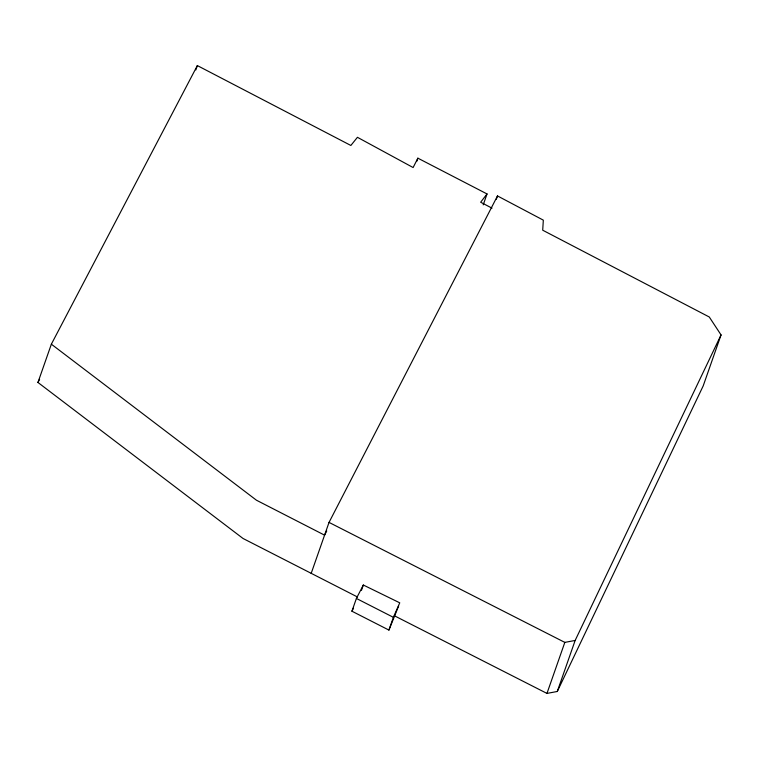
<?xml version="1.0" encoding="UTF-8"?>
<svg xmlns="http://www.w3.org/2000/svg" width="759" height="759" viewBox="0 0 759 759"><rect width="100%" height="100%" fill="white"/><g stroke="black" fill="none" stroke-linecap="round" stroke-linejoin="round"><path stroke-width="1.14" d="M357.489 596.991L243.06 538.492L37.95 382.46L51.356 344.188L197.349 65.587L350.857 145.462L357.432 137.303L413.114 167.54L417.877 158.176L487.031 193.943L483.208 204.883M195.822 69.961L197.349 65.587M416.729 161.458L417.877 158.176M311.171 573.424L329.036 522.401L497.496 195.936L543.33 220.148L542.704 230.205L709.276 316.996L721.05 334.909L703.185 385.933L557.286 691.477L546.964 693.413L394.329 615.739M351.929 611.213L356.398 598.453L363.324 585.018L399.746 602.826L393.39 617.333L388.921 630.084L351.929 611.213L353.523 608.111M496.329 199.256L497.496 195.936M361.464 590.331L363.324 585.018M398.627 606.014L388.921 630.084M546.964 693.413L564.829 642.389L575.151 640.454L721.05 334.909M557.286 691.477L575.151 640.454M326.749 530.949L324.577 535.161L256.457 500.219L51.356 344.188M37.95 382.46L39.601 379.31M487.031 193.943L480.665 202.236L491.993 208.146M329.036 522.401L564.829 642.389M356.398 598.453L393.39 617.333"/></g></svg>
